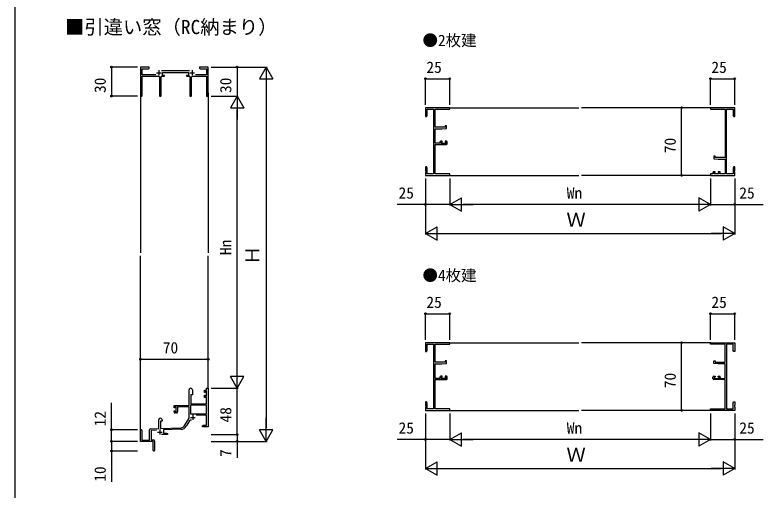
# Model space of a CAD drawing. Units: millimetres, scale not verified. Extents: x -700 to 700, y -1044 to 1038.
# Drawn here: x -700 to 74, y -55 to 436 of the extents above; entities that cross this region are included whole.
import ezdxf
from ezdxf.enums import TextEntityAlignment as Align

# ---------------------------------------------------------------- set-up
doc = ezdxf.new("R2010")
doc.units = ezdxf.units.MM
doc.header["$LTSCALE"] = 6
for name, color, linetype in [('0-1_USER1', 3, 'Continuous'), ('0-2_YKK_11', 7, 'Continuous'), ('0-3_YKK_12', 2, 'Continuous'), ('0-4_YKK_D', 6, 'Continuous'), ('0-5_YKK_ZWAK', 7, 'Continuous')]:
    doc.layers.add(name, color=color, linetype=linetype)
doc.styles.add('ＭＳ ゴシック', font='')
doc.styles.get('ＭＳ ゴシック').set_extended_font_data('MS Gothic')

msp = doc.modelspace()

# ---------------------------------------------------------------- linework, layer by layer
at = {"layer": '0-2_YKK_11'}
for p, q in [((-553.5, 376.4), (-548.5, 376.4)), ((-551, 378.9), (-551, 373.9)), ((-550.45, 371.7), (-550.45, 353.15)), ((-519.298, 378.33), (-548.308, 378.33)), ((-519.1, 376.4), (-514.1, 376.4)), ((-517.15, 353.15), (-517.15, 371.7)), ((-516.6, 378.9), (-516.6, 373.9)), ((-252.5, 303.2), (-252.5, 304.5)), ((-252.5, 60.2), (-252.5, 61.5)), ((22.5, 60.2), (22.5, 61.5)), ((-532.8, 24.6), (-534.3, 24.6)), ((-519.506, 16.448), (-522.643, 11.017)), ((-518.4, 20), (-513.4, 20)), ((-515.9, 22.5), (-515.9, 17.5)), ((-552.5, 4.9), (-547.5, 4.9)), ((-550, 7.4), (-550, 2.4)), ((-555.5, -4.67), (-555.5, -14.05))]:
    msp.add_line(p, q, dxfattribs=at)
for points in [[(-554.35, 374.33), (-568.37, 374.33), (-568.37, 380.57), (-562.091, 380.57), (-561, 381.2), (-561, 382.2), (-570, 382.2), (-570, 353.015)], [(-516.15, 372.7), (-501.63, 372.7), (-501.63, 352.2), (-500, 352.2), (-500, 382.2), (-503.542, 382.2), (-503.725, 382.08), (-504.275, 382.08), (-504.458, 382.2), (-504.542, 382.2), (-504.725, 382.08), (-505.275, 382.08), (-505.458, 382.2), (-509, 382.2), (-509, 381.2), (-507.909, 380.57), (-501.63, 380.57), (-501.63, 374.33), (-513.25, 374.33)], [(-568.37, 353.015), (-568.37, 372.7), (-551.45, 372.7)], [(-548.55, 353.15), (-548.55, 372.7), (-545.2, 372.7), (-545.2, 373.7), (-547.2, 373.7), (-547.2, 376.7), (-520.4, 376.7), (-520.4, 373.7), (-522.4, 373.7), (-522.4, 372.7), (-519.05, 372.7), (-519.05, 353.15)], [(-260.1, 304.5), (-260.1, 303.4), (-265, 303.4), (-265, 318.4), (-258, 318.4), (-253.5, 318.794), (-253.5, 321.4), (-254.7, 321.4), (-254.7, 320.1), (-265, 320.1), (-265, 338.57), (-250, 338.57), (-250, 340.2), (-275, 340.2), (-275, 331.2), (-274, 331.2), (-273.37, 332.291), (-273.37, 338.57), (-266.63, 338.57)], [(-266.63, 338.57), (-266.63, 271.83), (-273.37, 271.83), (-273.37, 278.109), (-274, 279.2), (-275, 279.2), (-275, 275.658), (-274.88, 275.475), (-274.88, 274.925), (-275, 274.742), (-275, 274.658), (-274.88, 274.475), (-274.88, 273.925), (-275, 273.742), (-275, 270.2), (-250, 270.2), (-250, 271.83), (-265, 271.83), (-265, 302.2), (-253.5, 302.2)], [(36.63, 271.83), (36.63, 338.57), (43.37, 338.57), (43.37, 332.291), (44, 331.2), (45, 331.2), (45, 340.2), (20, 340.2), (20, 338.57), (35, 338.57), (35, 288.7), (24.7, 288.7), (24.7, 290), (23.5, 290), (23.5, 287.394), (28, 287), (35, 287), (35, 271.83), (30.1, 271.83), (30.1, 273.1)], [(-253.5, 305.5), (-254.8, 305.5), (-254.8, 304.7), (-253.7, 304.7), (-253.7, 303.2), (-258.9, 303.2), (-258.9, 304.7), (-257.8, 304.7), (-257.8, 305.5), (-259.1, 305.5)], [(22.5, 273.1), (22.5, 271.83), (20, 271.83), (20, 270.2), (45, 270.2), (45, 273.742), (44.88, 273.925), (44.88, 274.475), (45, 274.658), (45, 274.742), (44.88, 274.925), (44.88, 275.475), (45, 275.658), (45, 279.2), (44, 279.2), (43.37, 278.109), (43.37, 271.83), (36.63, 271.83)], [(29.1, 274.1), (27.8, 274.1), (27.8, 273.3), (28.9, 273.3), (28.9, 271.83), (23.7, 271.83), (23.7, 273.3), (24.8, 273.3), (24.8, 274.1), (23.5, 274.1)], [(-260.1, 61.5), (-260.1, 60.4), (-265, 60.4), (-265, 75.4), (-258, 75.4), (-253.5, 75.794), (-253.5, 78.4), (-254.7, 78.4), (-254.7, 77.1), (-265, 77.1), (-265, 95.57), (-250, 95.57), (-250, 97.2), (-275, 97.2), (-275, 88.2), (-274, 88.2), (-273.37, 89.291), (-273.37, 95.57), (-266.63, 95.57)], [(-266.63, 95.57), (-266.63, 28.83), (-273.37, 28.83), (-273.37, 35.109), (-274, 36.2), (-275, 36.2), (-275, 32.658), (-274.88, 32.475), (-274.88, 31.925), (-275, 31.742), (-275, 31.658), (-274.88, 31.475), (-274.88, 30.925), (-275, 30.742), (-275, 27.2), (-250, 27.2), (-250, 28.83), (-265, 28.83), (-265, 59.2), (-253.5, 59.2)], [(30.1, 61.5), (30.1, 60.4), (35, 60.4), (35, 75.4), (28, 75.4), (23.5, 75.794), (23.5, 78.4), (24.7, 78.4), (24.7, 77.1), (35, 77.1), (35, 95.57), (20, 95.57), (20, 97.2), (45, 97.2), (45, 88.2), (44, 88.2), (43.37, 89.291), (43.37, 95.57), (36.63, 95.57)], [(36.63, 95.57), (36.63, 28.83), (43.37, 28.83), (43.37, 35.109), (44, 36.2), (45, 36.2), (45, 32.658), (44.88, 32.475), (44.88, 31.925), (45, 31.742), (45, 31.658), (44.88, 31.475), (44.88, 30.925), (45, 30.742), (45, 27.2), (20, 27.2), (20, 28.83), (35, 28.83), (35, 59.2), (23.5, 59.2)], [(-253.5, 62.5), (-254.8, 62.5), (-254.8, 61.7), (-253.7, 61.7), (-253.7, 60.2), (-258.9, 60.2), (-258.9, 61.7), (-257.8, 61.7), (-257.8, 62.5), (-259.1, 62.5)], [(23.5, 62.5), (24.8, 62.5), (24.8, 61.7), (23.7, 61.7), (23.7, 60.2), (28.9, 60.2), (28.9, 61.7), (27.8, 61.7), (27.8, 62.5), (29.1, 62.5)], [(-535.3, 25.6), (-535.3, 26.9), (-534.5, 26.9), (-534.5, 25.8), (-533, 25.8), (-533, 31), (-534.5, 31), (-534.5, 29.9), (-535.3, 29.9), (-535.3, 32.2), (-519.8, 32.2), (-519.8, 48.5)], [(-516.4, 48.5), (-516.4, 43.2), (-518, 43.2), (-518, 34.2), (-501.63, 34.2), (-501.63, 40.6), (-503.9, 40.6), (-503.9, 42.9), (-503.1, 42.9), (-503.1, 41.8), (-501.63, 41.8), (-501.63, 47), (-503.1, 47), (-503.1, 45.9), (-503.9, 45.9), (-503.9, 48.2), (-501.63, 48.2), (-501.63, 50.2), (-500, 50.2), (-500, 10.2), (-502.042, 10.2), (-502.225, 10.32), (-502.775, 10.32), (-502.958, 10.2), (-503.042, 10.2), (-503.225, 10.32), (-503.775, 10.32), (-503.958, 10.2), (-506, 10.2), (-506, 11.2), (-504.909, 11.83), (-501.63, 11.83), (-501.63, 22.4), (-512.501, 22.4)], [(-524.054, 11.832), (-519.8, 19.2), (-519.8, 31), (-531.8, 31), (-531.8, 25.6)], [(-559.735, 8.234), (-551.2, 8.532), (-551.2, 17.5)], [(-547.8, 17.5), (-547.8, 16.2), (-549.5, 16.2), (-549.5, 8.591), (-528.21, 9.335)], [(-557, -14.05), (-557, -10.258), (-556.88, -10.075), (-556.88, -9.525), (-557, -9.342), (-557, -4.8), (-570, -4.8), (-570, 6.5)], [(-568.6, 6.5), (-568.6, -3.4), (-560.7, -3.4), (-560.7, 7.234)], [(-553.433, 6.823), (-559.07, 6.626), (-559.07, -3.17), (-557, -3.17)], [(-528.153, 7.706), (-546.3, 7.072), (-546.3, 3.83), (-543.091, 3.83), (-542, 3.2), (-542, 2.2), (-548.35, 2.2)]]:
    msp.add_lwpolyline(points, dxfattribs=at)
msp.add_lwpolyline([(-501.63, 32.57), (-518.17, 32.57), (-518.17, 23.6), (-501.63, 23.6)], close=True, dxfattribs=at)
for centre, radius, start, end in [((-551.45, 371.7), 1, 0.00001, 89.99999), ((-516.15, 371.7), 1, 90.00001, 179.99999), ((-569.185, 353.015), 0.815, 179.99999, 0.00001), ((-549.5, 353.15), 0.95, 179.99999, 0.00001), ((-518.1, 353.15), 0.95, 179.99999, 0.00001), ((-259.1, 304.5), 1, 90.00001, 179.99999), ((-253.5, 304.5), 1, 0.00001, 89.99999), ((-253.5, 303.2), 1, 270.00001, 359.99999), ((23.5, 273.1), 1, 90.00001, 179.99999), ((29.1, 273.1), 1, 0.00001, 89.99999), ((-259.1, 61.5), 1, 90.00001, 179.99999), ((-253.5, 61.5), 1, 0.00001, 89.99999), ((23.5, 61.5), 1, 90.00001, 179.99999), ((29.1, 61.5), 1, 0.00001, 89.99999), ((-253.5, 60.2), 1, 270.00001, 359.99999), ((23.5, 60.2), 1, 180.00001, 269.99999), ((-518.1, 48.5), 1.7, 359.99999, 180.00001), ((-534.3, 25.6), 1, 180.00001, 269.99999), ((-532.8, 25.6), 1, 270.00001, 359.99999), ((-549.5, 17.5), 1.7, 359.99999, 180.00001), ((-517.948, 15.548), 1.8, 65.29866, 149.99999), ((-559.7, 7.234), 1, 91.99998, 180), ((-528.384, 14.332), 5, 271.99999, 330), ((-528.384, 14.332), 6.63, 272, 330), ((-569.3, 6.5), 0.7, 359.99999, 180.00001), ((-557, -4.67), 1.5, 0.00001, 89.99999), ((-556.25, -14.05), 0.75, 179.99999, 0.00001)]:
    msp.add_arc(centre, radius, start, end, dxfattribs=at)
at = {"layer": '0-3_YKK_12'}
for p, q in [((-570, 355.574), (-570, 190.2)), ((-500, 355.574), (-500, 190.2)), ((-250.3, 340.2), (-116.5, 340.2)), ((20.3, 340.2), (-113.5, 340.2)), ((-250.3, 270.2), (-116.5, 270.2)), ((20.3, 270.2), (-113.5, 270.2)), ((-570, 6.5), (-570, 187.2)), ((-500, 49.9), (-500, 187.2)), ((-250.3, 97.2), (-116.5, 97.2)), ((20.3, 97.2), (-113.5, 97.2)), ((-250.3, 27.2), (-116.5, 27.2)), ((20.3, 27.2), (-113.5, 27.2))]:
    msp.add_line(p, q, dxfattribs=at)
at = {"layer": '0-4_YKK_D'}
for p, q in [((-573, 382.2), (-601, 382.2)), ((-600, 382.2), (-600, 352.2)), ((-497, 382.2), (-469, 382.2)), ((-497, 382.2), (-439, 382.2)), ((-470, 382.2), (-470, 352.2)), ((-440, 382.2), (-447, 370.076)), ((-440, 382.2), (-433, 370.076)), ((-440, 382.2), (-440, 357.951)), ((-447, 370.076), (-433, 370.076)), ((-440, 368.2), (-440, 9.2)), ((-275, 343.2), (-275, 371.2)), ((-275, 370.2), (-250, 370.2)), ((-250, 343.2), (-250, 371.2)), ((20, 343.2), (20, 371.2)), ((20, 370.2), (45, 370.2)), ((45, 343.2), (45, 371.2)), ((-573, 352.2), (-601, 352.2)), ((-497, 352.2), (-469, 352.2)), ((-497, 352.2), (-469, 352.2)), ((-470, 352.2), (-477, 340.076)), ((-470, 352.2), (-463, 340.076)), ((-470, 352.2), (-470, 327.951)), ((-477, 340.076), (-463, 340.076)), ((-470, 64.196), (-470, 338.2)), ((17, 340.2), (-11, 340.2)), ((-10, 270.2), (-10, 340.2)), ((-275, 267.2), (-275, 239.2)), ((-275, 267.2), (-275, 209.2)), ((-250, 267.2), (-250, 239.2)), ((-250, 267.2), (-250, 239.2)), ((17, 270.2), (-11, 270.2)), ((20, 267.2), (20, 239.2)), ((20, 267.2), (20, 239.2)), ((45, 267.2), (45, 239.2)), ((45, 267.2), (45, 209.2)), ((-250, 240.2), (-237.876, 247.2)), ((-250, 240.2), (-237.876, 233.2)), ((-250, 240.2), (-225.751, 240.2)), ((-237.876, 233.2), (-237.876, 247.2)), ((6, 240.2), (-236, 240.2)), ((20, 240.2), (-4.249, 240.2)), ((20, 240.2), (7.876, 247.2)), ((7.876, 247.2), (7.876, 233.2)), ((20, 240.2), (7.876, 233.2)), ((-275, 210.2), (-262.876, 217.2)), ((-262.876, 203.2), (-262.876, 217.2)), ((45, 210.2), (32.876, 217.2)), ((32.876, 217.2), (32.876, 203.2)), ((-275, 210.2), (-262.876, 203.2)), ((-275, 210.2), (-250.751, 210.2)), ((-261, 210.2), (31, 210.2)), ((45, 210.2), (20.751, 210.2)), ((45, 210.2), (32.876, 203.2)), ((-275, 100.2), (-275, 128.2)), ((-275, 127.2), (-250, 127.2)), ((-250, 100.2), (-250, 128.2)), ((20, 100.2), (20, 128.2)), ((20, 127.2), (45, 127.2)), ((45, 100.2), (45, 128.2)), ((17, 97.2), (-11, 97.2)), ((-10, 27.2), (-10, 97.2)), ((-570, 53.2), (-570, 81.2)), ((-570, 80.2), (-500, 80.2)), ((-500, 53.2), (-500, 81.2)), ((-470, 50.196), (-470, 74.445)), ((-470, 50.196), (-477, 62.321)), ((-463, 62.321), (-477, 62.321)), ((-470, 50.196), (-463, 62.321)), ((-497, 50.2), (-469, 50.2)), ((-497, 50.196), (-469, 50.196)), ((-470, 2.2), (-470, 50.2)), ((-275, 24.2), (-275, -3.8)), ((-275, 24.2), (-275, -33.8)), ((-250, 24.2), (-250, -3.8)), ((-250, 24.2), (-250, -3.8)), ((17, 27.2), (-11, 27.2)), ((20, 24.2), (20, -3.8)), ((20, 24.2), (20, -3.8)), ((45, 24.2), (45, -3.8)), ((45, 24.2), (45, -33.8)), ((-440, -4.8), (-440, 19.449)), ((-573, 7.2), (-601, 7.2)), ((-497, 2.2), (-469, 2.2)), ((-497, 2.2), (-469, 2.2)), ((-440, -4.8), (-447, 7.324)), ((-433, 7.324), (-447, 7.324)), ((-440, -4.8), (-433, 7.324)), ((-250, -2.8), (-237.876, 4.2)), ((-237.876, -9.8), (-237.876, 4.2)), ((20, -2.8), (7.876, 4.2)), ((7.876, 4.2), (7.876, -9.8)), ((-573, -4.8), (-601, -4.8)), ((-573, -4.8), (-601, -4.8)), ((-497, -4.8), (-439, -4.8)), ((-497, -4.8), (-469, -4.8)), ((-250, -2.8), (-237.876, -9.8)), ((-250, -2.8), (-225.751, -2.8)), ((6, -2.8), (-236, -2.8)), ((20, -2.8), (-4.249, -2.8)), ((20, -2.8), (7.876, -9.8)), ((-573, -14.8), (-601, -14.8)), ((-275, -32.8), (-262.876, -25.8)), ((-262.876, -39.8), (-262.876, -25.8)), ((45, -32.8), (32.876, -25.8)), ((32.876, -25.8), (32.876, -39.8)), ((-275, -32.8), (-262.876, -39.8)), ((-275, -32.8), (-250.751, -32.8)), ((-261, -32.8), (31, -32.8)), ((45, -32.8), (20.751, -32.8)), ((45, -32.8), (32.876, -39.8))]:
    msp.add_line(p, q, dxfattribs=at)
for points in [[(-250, 240.2), (-275, 240.2), (-304.309, 240.2)], [(20, 240.2), (45, 240.2), (74.309, 240.2)], [(-600, -4.8), (-600, 7.2), (-600, 35.236)], [(-470, 2.2), (-470, -4.8), (-470, -21.836)], [(-600, -4.8), (-600, -14.8), (-600, -46.6)], [(-250, -2.8), (-275, -2.8), (-304.309, -2.8)], [(20, -2.8), (45, -2.8), (74.309, -2.8)]]:
    msp.add_lwpolyline(points, dxfattribs=at)
for centre in [(-600, 382.2), (-470, 382.2), (-275, 370.2), (-250, 370.2), (20, 370.2), (45, 370.2), (-600, 352.2), (-10, 340.2), (-10, 270.2), (-275, 240.2), (45, 240.2), (-275, 127.2), (-250, 127.2), (20, 127.2), (45, 127.2), (-10, 97.2), (-570, 80.2), (-500, 80.2), (-10, 27.2), (-600, 7.2), (-470, 2.2), (-470, 2.2), (-600, -4.8), (-600, -4.8), (-470, -4.8), (-275, -2.8), (45, -2.8), (-600, -14.8)]:
    msp.add_circle(centre, 0.85, dxfattribs=at)
at = {"layer": '0-5_YKK_ZWAK'}
msp.add_line((-700, 996.2), (-700, -1043.8), dxfattribs=at)

# ---------------------------------------------------------------- texts
at = {"layer": '0-1_USER1', "style": 'ＭＳ ゴシック'}
for s, height, p in [('■引違い窓（RC納まり）', 14.66, (-648.205, 411.927)), ('●2枚建', 11.73, (-278.182, 400.473)), ('●4枚建', 11.73, (-278.182, 157.473))]:
    msp.add_text(s, height=height, dxfattribs=at).set_placement(p, align=Align.BOTTOM_LEFT)
at = {"layer": '0-4_YKK_D', "style": 'ＭＳ ゴシック'}
for s, height, p in [('25', 11.73, (-274.136, 372.7)), ('25', 11.73, (20.864, 372.7)), ('25', 11.73, (-302.991, 242.7)), ('Wn', 11.73, (-128.864, 242.7)), ('25', 11.73, (49.718, 242.7)), ('Ｗ', 14.66, (-129.205, 212.7)), ('25', 11.73, (-274.136, 129.7)), ('25', 11.73, (20.864, 129.7)), ('70', 11.73, (-547, 82.7)), ('25', 11.73, (-302.991, -0.3)), ('Wn', 11.73, (-128.864, -0.3)), ('25', 11.73, (49.718, -0.3)), ('Ｗ', 14.66, (-129.205, -30.3))]:
    msp.add_text(s, height=height, dxfattribs=at).set_placement(p, align=Align.BOTTOM_LEFT)
for s, height, p in [('30', 11.73, (-602.5, 355.382)), ('30', 11.73, (-472.5, 355.382)), ('70', 11.73, (-12.5, 293.2)), ('Hn', 11.73, (-472.5, 187.789)), ('Ｈ', 14.66, (-442.5, 177.564)), ('70', 11.73, (-12.5, 50.2)), ('12', 11.73, (-602.5, 10.645)), ('48', 11.73, (-472.5, 14.7)), ('7', 11.73, (-472.5, -20.882)), ('10', 11.73, (-602.5, -46.555))]:
    msp.add_text(s, height=height, rotation=90, dxfattribs=at).set_placement(p, align=Align.BOTTOM_LEFT)

doc.saveas('drawing.dxf')
